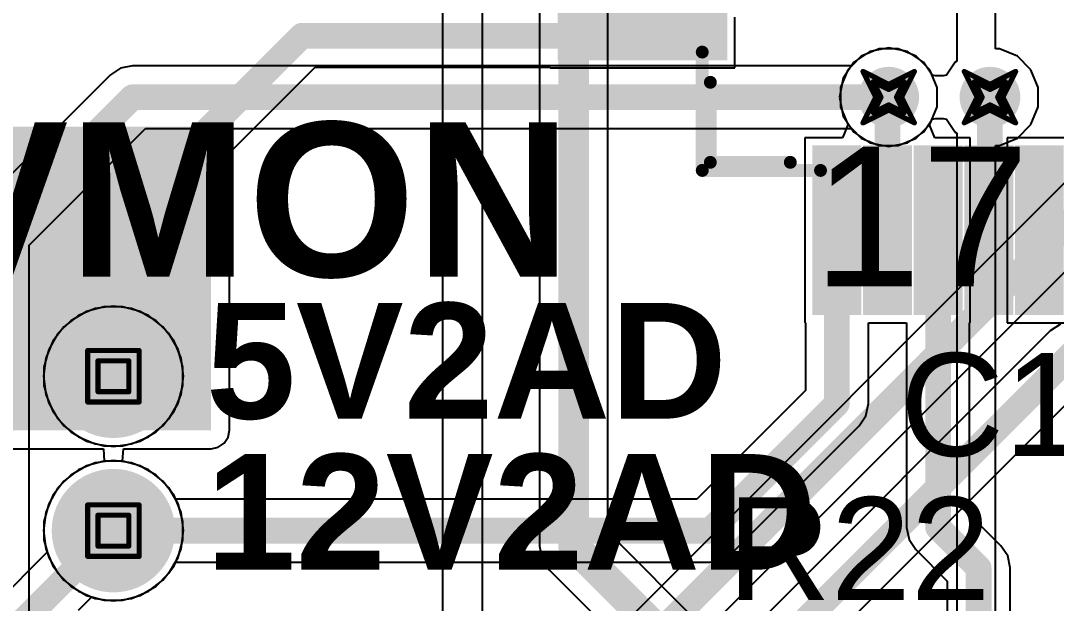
# Model space of a CAD drawing. Header units: inches. Extents: x 0 to 13.9, y -0.2 to 3.4.
# Drawn here: x 1.535 to 1.9377, y 1.9818 to 2.2082 of the extents above; entities that cross this region are included whole.
import ezdxf

# ---------------------------------------------------------------- set-up
doc = ezdxf.new("R2010")
doc.units = ezdxf.units.IN
doc.header["$MEASUREMENT"] = 0
for name, color, linetype in [('Bottom Layer', 5, 'Continuous'), ('Bottom Solder', 6, 'Continuous'), ('Drill Drawing', 1, 'Continuous'), ('Layer 1', 16, 'Continuous'), ('Layer 2', 76, 'Continuous'), ('Mechanical 4', 56, 'Continuous'), ('Multi-Layer', 9, 'Continuous'), ('Pad Holes', 156, 'Continuous'), ('Top Layer', 1, 'Continuous'), ('Top Overlay', 2, 'Continuous'), ('Top Paste', 8, 'Continuous'), ('Top Solder', 216, 'Continuous'), ('Via Holes', 16, 'Continuous')]:
    doc.layers.add(name, color=color, linetype=linetype)
doc.styles.add('Arial', font='', dxfattribs={"height": 0.2})
doc.styles.add('Arial_Bold', font='', dxfattribs={"height": 0.2})
doc.styles.get('Arial').set_extended_font_data('Arial')
doc.styles.get('Arial_Bold').set_extended_font_data('Arial', bold=True)

msp = doc.modelspace()

# ---------------------------------------------------------------- hatches: boundary and pattern name
at = {"layer": 'Bottom Layer'}
h = msp.add_hatch(color=5, dxfattribs=at)
edge = h.paths.add_edge_path()
edge.add_arc((1.87252, 2.17847), 0.01181, 0, 360)
h = msp.add_hatch(color=5, dxfattribs=at)
edge = h.paths.add_edge_path()
edge.add_arc((1.91189, 2.17847), 0.01181, 0, 360)
h = msp.add_hatch(color=5, dxfattribs=at)
edge = h.paths.add_edge_path()
edge.add_arc((1.571, 2.07), 0.02, 0, 360)
h = msp.add_hatch(color=5, dxfattribs=at)
edge = h.paths.add_edge_path()
edge.add_arc((1.571, 2.01), 0.02, 0, 360)
at = {"layer": 'Bottom Solder'}
h = msp.add_hatch(color=6, dxfattribs=at)
edge = h.paths.add_edge_path()
edge.add_arc((1.571, 2.07), 0.024, 0, 360)
h = msp.add_hatch(color=6, dxfattribs=at)
edge = h.paths.add_edge_path()
edge.add_arc((1.571, 2.01), 0.024, 0, 360)
at = {"layer": 'Layer 1'}
h = msp.add_hatch(color=16, dxfattribs=at)
edge = h.paths.add_edge_path()
edge.add_arc((1.87252, 2.17847), 0.01181, 0, 360)
h = msp.add_hatch(color=16, dxfattribs=at)
edge = h.paths.add_edge_path()
edge.add_arc((1.91189, 2.17847), 0.01181, 0, 360)
h = msp.add_hatch(color=16, dxfattribs=at)
edge = h.paths.add_edge_path()
edge.add_arc((1.571, 2.07), 0.02, 0, 360)
h = msp.add_hatch(color=16, dxfattribs=at)
edge = h.paths.add_edge_path()
edge.add_arc((1.571, 2.01), 0.02, 0, 360)
at = {"layer": 'Layer 2'}
h = msp.add_hatch(color=76, dxfattribs=at)
edge = h.paths.add_edge_path()
edge.add_arc((1.87252, 2.17847), 0.01181, 0, 360)
h = msp.add_hatch(color=76, dxfattribs=at)
edge = h.paths.add_edge_path()
edge.add_arc((1.91189, 2.17847), 0.01181, 0, 360)
h = msp.add_hatch(color=76, dxfattribs=at)
edge = h.paths.add_edge_path()
edge.add_arc((1.571, 2.07), 0.02, 0, 360)
h = msp.add_hatch(color=76, dxfattribs=at)
edge = h.paths.add_edge_path()
edge.add_arc((1.571, 2.01), 0.02, 0, 360)
at = {"layer": 'Mechanical 4'}
h = msp.add_hatch(color=56, dxfattribs=at)
edge = h.paths.add_edge_path()
edge.add_arc((1.8, 2.196), 0.00125, 0, 360)
h = msp.add_hatch(color=56, dxfattribs=at)
edge = h.paths.add_edge_path()
edge.add_arc((1.8, 2.15), 0.00125, 0, 360)
h = msp.add_hatch(color=56, dxfattribs=at)
edge = h.paths.add_edge_path()
edge.add_arc((1.8, 2.15), 0.00125, 0, 360)
h = msp.add_hatch(color=56, dxfattribs=at)
edge = h.paths.add_edge_path()
edge.add_arc((1.846, 2.15), 0.00125, 0, 360)
at = {"layer": 'Multi-Layer'}
h = msp.add_hatch(color=9, dxfattribs=at)
edge = h.paths.add_edge_path()
edge.add_arc((1.571, 2.07), 0.02, 0, 360)
h = msp.add_hatch(color=9, dxfattribs=at)
edge = h.paths.add_edge_path()
edge.add_arc((1.571, 2.01), 0.02, 0, 360)
at = {"layer": 'Pad Holes'}
h = msp.add_hatch(color=7, dxfattribs=at)
edge = h.paths.add_edge_path()
edge.add_arc((1.8, 2.196), 0.00125, 0, 360)
h = msp.add_hatch(color=7, dxfattribs=at)
edge = h.paths.add_edge_path()
edge.add_arc((1.8, 2.15), 0.00125, 0, 360)
h = msp.add_hatch(color=7, dxfattribs=at)
edge = h.paths.add_edge_path()
edge.add_arc((1.8, 2.15), 0.00125, 0, 360)
h = msp.add_hatch(color=7, dxfattribs=at)
edge = h.paths.add_edge_path()
edge.add_arc((1.846, 2.15), 0.00125, 0, 360)
h = msp.add_hatch(color=7, dxfattribs=at)
edge = h.paths.add_edge_path()
edge.add_arc((1.571, 2.07), 0.01, 0, 360)
h = msp.add_hatch(color=7, dxfattribs=at)
edge = h.paths.add_edge_path()
edge.add_arc((1.571, 2.01), 0.01, 0, 360)
at = {"layer": 'Top Layer'}
for points in [[(1.74783, 2.20787), (1.80571, 2.20787), (1.80571, 2.19685), (1.74783, 2.19685)], [(1.352, 2.049), (1.609, 2.049), (1.609, 2.167), (1.352, 2.167)], [(1.84685, 2.09783), (1.84685, 2.15571), (1.85787, 2.15571), (1.85787, 2.09783)], [(1.86654, 2.09783), (1.86654, 2.15571), (1.87756, 2.15571), (1.87756, 2.09783)], [(1.88622, 2.09783), (1.88622, 2.15571), (1.89724, 2.15571), (1.89724, 2.09783)], [(1.90591, 2.09783), (1.90591, 2.15571), (1.91693, 2.15571), (1.91693, 2.09783)], [(1.92559, 2.09783), (1.92559, 2.15571), (1.93661, 2.15571), (1.93661, 2.09783)]]:
    msp.add_hatch(color=1, dxfattribs=at).paths.add_polyline_path(points)
h = msp.add_hatch(color=1, dxfattribs=at)
edge = h.paths.add_edge_path()
edge.add_arc((1.87252, 2.17847), 0.01181, 0, 360)
h = msp.add_hatch(color=1, dxfattribs=at)
edge = h.paths.add_edge_path()
edge.add_arc((1.91189, 2.17847), 0.01181, 0, 360)
h = msp.add_hatch(color=1, dxfattribs=at)
edge = h.paths.add_edge_path()
edge.add_arc((1.571, 2.07), 0.02, 0, 360)
h = msp.add_hatch(color=1, dxfattribs=at)
edge = h.paths.add_edge_path()
edge.add_arc((1.571, 2.01), 0.02, 0, 360)
at = {"layer": 'Top Paste'}
for points in [[(1.74783, 2.20787), (1.80571, 2.20787), (1.80571, 2.19685), (1.74783, 2.19685)], [(1.84685, 2.09783), (1.84685, 2.15571), (1.85787, 2.15571), (1.85787, 2.09783)], [(1.86654, 2.09783), (1.86654, 2.15571), (1.87756, 2.15571), (1.87756, 2.09783)], [(1.88622, 2.09783), (1.88622, 2.15571), (1.89724, 2.15571), (1.89724, 2.09783)], [(1.90591, 2.09783), (1.90591, 2.15571), (1.91693, 2.15571), (1.91693, 2.09783)], [(1.92559, 2.09783), (1.92559, 2.15571), (1.93661, 2.15571), (1.93661, 2.09783)]]:
    msp.add_hatch(color=8, dxfattribs=at).paths.add_polyline_path(points)
at = {"layer": 'Top Solder'}
for points in [[(1.74383, 2.21187), (1.80971, 2.21187), (1.80971, 2.19285), (1.74383, 2.19285)], [(1.84285, 2.09383), (1.84285, 2.15971), (1.86187, 2.15971), (1.86187, 2.09383)], [(1.86254, 2.09383), (1.86254, 2.15971), (1.88156, 2.15971), (1.88156, 2.09383)], [(1.88222, 2.09383), (1.88222, 2.15971), (1.90124, 2.15971), (1.90124, 2.09383)], [(1.90191, 2.09383), (1.90191, 2.15971), (1.92093, 2.15971), (1.92093, 2.09383)], [(1.92159, 2.09383), (1.92159, 2.15971), (1.94061, 2.15971), (1.94061, 2.09383)]]:
    msp.add_hatch(color=216, dxfattribs=at).paths.add_polyline_path(points)
h = msp.add_hatch(color=216, dxfattribs=at)
edge = h.paths.add_edge_path()
edge.add_arc((1.571, 2.07), 0.024, 0, 360)
h = msp.add_hatch(color=216, dxfattribs=at)
edge = h.paths.add_edge_path()
edge.add_arc((1.571, 2.01), 0.024, 0, 360)
at = {"layer": 'Via Holes'}
h = msp.add_hatch(color=7, dxfattribs=at)
edge = h.paths.add_edge_path()
edge.add_arc((1.87252, 2.17847), 0.00591, 0, 360)
h = msp.add_hatch(color=7, dxfattribs=at)
edge = h.paths.add_edge_path()
edge.add_arc((1.91189, 2.17847), 0.00591, 0, 360)

# ---------------------------------------------------------------- linework, layer by layer
at = {"layer": 'Bottom Layer'}
for p, q in [((1.86878, 2.19728), (1.86186, 2.19442)), ((1.87626, 2.19728), (1.86878, 2.19728)), ((1.88318, 2.19442), (1.87626, 2.19728)), ((1.86186, 2.19442), (1.85815, 2.19071)), ((1.88847, 2.18913), (1.88318, 2.19442)), ((1.56982, 2.18712), (1.51735, 2.13465)), ((1.57379, 2.18978), (1.56982, 2.18712)), ((1.57847, 2.19071), (1.57379, 2.18978)), ((1.85815, 2.19071), (1.57847, 2.19071)), ((1.89133, 2.18221), (1.88847, 2.18913)), ((1.89133, 2.17473), (1.89133, 2.18221)), ((1.97219, 2.17649), (1.75793, 1.96224)), ((1.88847, 2.16782), (1.89133, 2.17473)), ((1.88318, 2.16253), (1.88847, 2.16782)), ((1.53824, 2.12093), (1.58354, 2.16624)), ((1.58354, 2.16624), (1.85815, 2.16624)), ((1.85815, 2.16624), (1.86186, 2.16253)), ((1.77165, 1.94135), (1.98949, 2.15919)), ((1.86186, 2.16253), (1.86878, 2.15966)), ((1.86878, 2.15966), (1.87626, 2.15966)), ((1.87626, 2.15966), (1.88318, 2.16253)), ((1.53824, 1.444), (1.53824, 2.12093)), ((1.56058, 2.09516), (1.55442, 2.09161)), ((1.56745, 2.097), (1.56058, 2.09516)), ((1.57455, 2.097), (1.56745, 2.097)), ((1.58142, 2.09516), (1.57455, 2.097)), ((1.58758, 2.09161), (1.58142, 2.09516)), ((1.55442, 2.09161), (1.54939, 2.08658)), ((1.59261, 2.08658), (1.58758, 2.09161)), ((1.93932, 2.0903), (1.93535, 2.08765)), ((1.54939, 2.08658), (1.54584, 2.08042)), ((1.59616, 2.08042), (1.59261, 2.08658)), ((1.93535, 2.08765), (1.74993, 1.90224)), ((1.54584, 2.08042), (1.544, 2.07355)), ((1.598, 2.07355), (1.59616, 2.08042)), ((1.544, 2.07355), (1.544, 2.06645)), ((1.598, 2.06645), (1.598, 2.07355)), ((1.544, 2.06645), (1.54584, 2.05958)), ((1.59616, 2.05958), (1.598, 2.06645)), ((1.76365, 1.88135), (1.94907, 2.06676)), ((1.54584, 2.05958), (1.54939, 2.05342)), ((1.59261, 2.05342), (1.59616, 2.05958)), ((1.54939, 2.05342), (1.55442, 2.04839)), ((1.58758, 2.04839), (1.59261, 2.05342)), ((1.55442, 2.04839), (1.56058, 2.04484)), ((1.58142, 2.04484), (1.58758, 2.04839)), ((1.56058, 2.04484), (1.56745, 2.043)), ((1.56745, 2.043), (1.57455, 2.043)), ((1.57455, 2.043), (1.58142, 2.04484)), ((1.56058, 2.03516), (1.55442, 2.03161)), ((1.56745, 2.037), (1.56058, 2.03516)), ((1.57455, 2.037), (1.56745, 2.037)), ((1.58142, 2.03516), (1.57455, 2.037)), ((1.58758, 2.03161), (1.58142, 2.03516)), ((1.55442, 2.03161), (1.54939, 2.02658)), ((1.59261, 2.02658), (1.58758, 2.03161)), ((1.54939, 2.02658), (1.54584, 2.02042)), ((1.59616, 2.02042), (1.59261, 2.02658)), ((1.54584, 2.02042), (1.544, 2.01355)), ((1.598, 2.01355), (1.59616, 2.02042)), ((1.544, 2.01355), (1.544, 2.00645)), ((1.598, 2.00645), (1.598, 2.01355)), ((1.544, 2.00645), (1.54584, 1.99958)), ((1.59616, 1.99958), (1.598, 2.00645)), ((1.54584, 1.99958), (1.54939, 1.99342)), ((1.59261, 1.99342), (1.59616, 1.99958)), ((1.54939, 1.99342), (1.55442, 1.98839)), ((1.58758, 1.98839), (1.59261, 1.99342)), ((1.55442, 1.98839), (1.56058, 1.98484)), ((1.58142, 1.98484), (1.58758, 1.98839)), ((1.56058, 1.98484), (1.56745, 1.983)), ((1.56745, 1.983), (1.57455, 1.983)), ((1.57455, 1.983), (1.58142, 1.98484))]:
    msp.add_line(p, q, dxfattribs=at)
for points in [[(1.526, 2.126, 0.01, 0.01, 0), (1.57847, 2.17847, 0.01, 0.01, 0)], [(1.57847, 2.17847, 0.01, 0.01, 0), (1.87252, 2.17847, 0.01, 0.01, 0)], [(1.763, 1.95, 0.01, 0.01, 0), (1.991, 2.178, 0.01, 0.01, 0)], [(1.755, 1.89, 0.01, 0.01, 0), (1.944, 2.079, 0.01, 0.01, 0)]]:
    msp.add_lwpolyline(points, format="xyseb", dxfattribs=at)
for points in [[(1.57597, 2.17847, 0.005, 0.005, 1), (1.58097, 2.17847, 0.005, 0.005, 1)], [(1.57597, 2.17847, 0.005, 0.005, 1), (1.58097, 2.17847, 0.005, 0.005, 1)], [(1.87002, 2.17847, 0.005, 0.005, 1), (1.87502, 2.17847, 0.005, 0.005, 1)]]:
    msp.add_lwpolyline(points, format="xyseb", close=True, dxfattribs=at)
at = {"layer": 'Drill Drawing'}
for points in [[(1.86252, 2.18847, 0.002, 0.002, 0), (1.87252, 2.18347, 0.002, 0.002, 0)], [(1.86252, 2.18847, 0.002, 0.002, 0), (1.86752, 2.17847, 0.002, 0.002, 0)], [(1.87252, 2.18347, 0.002, 0.002, 0), (1.88252, 2.18847, 0.002, 0.002, 0)], [(1.87752, 2.17847, 0.002, 0.002, 0), (1.88252, 2.18847, 0.002, 0.002, 0)], [(1.90189, 2.18847, 0.002, 0.002, 0), (1.91189, 2.18347, 0.002, 0.002, 0)], [(1.90189, 2.18847, 0.002, 0.002, 0), (1.90689, 2.17847, 0.002, 0.002, 0)], [(1.91189, 2.18347, 0.002, 0.002, 0), (1.92189, 2.18847, 0.002, 0.002, 0)], [(1.91689, 2.17847, 0.002, 0.002, 0), (1.92189, 2.18847, 0.002, 0.002, 0)], [(1.86652, 2.18447, 0.002, 0.002, 0), (1.87252, 2.18147, 0.002, 0.002, 0)], [(1.86652, 2.18447, 0.002, 0.002, 0), (1.86952, 2.17847, 0.002, 0.002, 0)], [(1.87252, 2.18147, 0.002, 0.002, 0), (1.87852, 2.18447, 0.002, 0.002, 0)], [(1.87552, 2.17847, 0.002, 0.002, 0), (1.87852, 2.18447, 0.002, 0.002, 0)], [(1.90589, 2.18447, 0.002, 0.002, 0), (1.91189, 2.18147, 0.002, 0.002, 0)], [(1.90589, 2.18447, 0.002, 0.002, 0), (1.90889, 2.17847, 0.002, 0.002, 0)], [(1.91189, 2.18147, 0.002, 0.002, 0), (1.91789, 2.18447, 0.002, 0.002, 0)], [(1.91489, 2.17847, 0.002, 0.002, 0), (1.91789, 2.18447, 0.002, 0.002, 0)], [(1.86252, 2.16847, 0.002, 0.002, 0), (1.86752, 2.17847, 0.002, 0.002, 0)], [(1.86652, 2.17247, 0.002, 0.002, 0), (1.86952, 2.17847, 0.002, 0.002, 0)], [(1.87552, 2.17847, 0.002, 0.002, 0), (1.87852, 2.17247, 0.002, 0.002, 0)], [(1.87752, 2.17847, 0.002, 0.002, 0), (1.88252, 2.16847, 0.002, 0.002, 0)], [(1.90189, 2.16847, 0.002, 0.002, 0), (1.90689, 2.17847, 0.002, 0.002, 0)], [(1.90589, 2.17247, 0.002, 0.002, 0), (1.90889, 2.17847, 0.002, 0.002, 0)], [(1.91489, 2.17847, 0.002, 0.002, 0), (1.91789, 2.17247, 0.002, 0.002, 0)], [(1.91689, 2.17847, 0.002, 0.002, 0), (1.92189, 2.16847, 0.002, 0.002, 0)], [(1.86652, 2.17247, 0.002, 0.002, 0), (1.87252, 2.17547, 0.002, 0.002, 0)], [(1.87252, 2.17547, 0.002, 0.002, 0), (1.87852, 2.17247, 0.002, 0.002, 0)], [(1.90589, 2.17247, 0.002, 0.002, 0), (1.91189, 2.17547, 0.002, 0.002, 0)], [(1.91189, 2.17547, 0.002, 0.002, 0), (1.91789, 2.17247, 0.002, 0.002, 0)], [(1.86252, 2.16847, 0.002, 0.002, 0), (1.87252, 2.17347, 0.002, 0.002, 0)], [(1.87252, 2.17347, 0.002, 0.002, 0), (1.88252, 2.16847, 0.002, 0.002, 0)], [(1.90189, 2.16847, 0.002, 0.002, 0), (1.91189, 2.17347, 0.002, 0.002, 0)], [(1.91189, 2.17347, 0.002, 0.002, 0), (1.92189, 2.16847, 0.002, 0.002, 0)], [(1.561, 2.08, 0.002, 0.002, 0), (1.581, 2.08, 0.002, 0.002, 0)], [(1.561, 2.06, 0.002, 0.002, 0), (1.561, 2.08, 0.002, 0.002, 0)], [(1.581, 2.06, 0.002, 0.002, 0), (1.581, 2.08, 0.002, 0.002, 0)], [(1.565, 2.076, 0.002, 0.002, 0), (1.577, 2.076, 0.002, 0.002, 0)], [(1.565, 2.064, 0.002, 0.002, 0), (1.565, 2.076, 0.002, 0.002, 0)], [(1.577, 2.064, 0.002, 0.002, 0), (1.577, 2.076, 0.002, 0.002, 0)], [(1.565, 2.064, 0.002, 0.002, 0), (1.577, 2.064, 0.002, 0.002, 0)], [(1.561, 2.06, 0.002, 0.002, 0), (1.581, 2.06, 0.002, 0.002, 0)], [(1.561, 2.02, 0.002, 0.002, 0), (1.581, 2.02, 0.002, 0.002, 0)], [(1.561, 2, 0.002, 0.002, 0), (1.561, 2.02, 0.002, 0.002, 0)], [(1.581, 2, 0.002, 0.002, 0), (1.581, 2.02, 0.002, 0.002, 0)], [(1.565, 2.016, 0.002, 0.002, 0), (1.577, 2.016, 0.002, 0.002, 0)], [(1.565, 2.004, 0.002, 0.002, 0), (1.565, 2.016, 0.002, 0.002, 0)], [(1.577, 2.004, 0.002, 0.002, 0), (1.577, 2.016, 0.002, 0.002, 0)], [(1.565, 2.004, 0.002, 0.002, 0), (1.577, 2.004, 0.002, 0.002, 0)], [(1.561, 2, 0.002, 0.002, 0), (1.581, 2, 0.002, 0.002, 0)]]:
    msp.add_lwpolyline(points, format="xyseb", dxfattribs=at)
for points in [[(1.86202, 2.18847, 0.001, 0.001, 1), (1.86302, 2.18847, 0.001, 0.001, 1)], [(1.86202, 2.18847, 0.001, 0.001, 1), (1.86302, 2.18847, 0.001, 0.001, 1)], [(1.88202, 2.18847, 0.001, 0.001, 1), (1.88302, 2.18847, 0.001, 0.001, 1)], [(1.88202, 2.18847, 0.001, 0.001, 1), (1.88302, 2.18847, 0.001, 0.001, 1)], [(1.90139, 2.18847, 0.001, 0.001, 1), (1.90239, 2.18847, 0.001, 0.001, 1)], [(1.90139, 2.18847, 0.001, 0.001, 1), (1.90239, 2.18847, 0.001, 0.001, 1)], [(1.92139, 2.18847, 0.001, 0.001, 1), (1.92239, 2.18847, 0.001, 0.001, 1)], [(1.92139, 2.18847, 0.001, 0.001, 1), (1.92239, 2.18847, 0.001, 0.001, 1)], [(1.86602, 2.18447, 0.001, 0.001, 1), (1.86702, 2.18447, 0.001, 0.001, 1)], [(1.86602, 2.18447, 0.001, 0.001, 1), (1.86702, 2.18447, 0.001, 0.001, 1)], [(1.87202, 2.18347, 0.001, 0.001, 1), (1.87302, 2.18347, 0.001, 0.001, 1)], [(1.87202, 2.18347, 0.001, 0.001, 1), (1.87302, 2.18347, 0.001, 0.001, 1)], [(1.87802, 2.18447, 0.001, 0.001, 1), (1.87902, 2.18447, 0.001, 0.001, 1)], [(1.87802, 2.18447, 0.001, 0.001, 1), (1.87902, 2.18447, 0.001, 0.001, 1)], [(1.90539, 2.18447, 0.001, 0.001, 1), (1.90639, 2.18447, 0.001, 0.001, 1)], [(1.90539, 2.18447, 0.001, 0.001, 1), (1.90639, 2.18447, 0.001, 0.001, 1)], [(1.91139, 2.18347, 0.001, 0.001, 1), (1.91239, 2.18347, 0.001, 0.001, 1)], [(1.91139, 2.18347, 0.001, 0.001, 1), (1.91239, 2.18347, 0.001, 0.001, 1)], [(1.91739, 2.18447, 0.001, 0.001, 1), (1.91839, 2.18447, 0.001, 0.001, 1)], [(1.91739, 2.18447, 0.001, 0.001, 1), (1.91839, 2.18447, 0.001, 0.001, 1)], [(1.86702, 2.17847, 0.001, 0.001, 1), (1.86802, 2.17847, 0.001, 0.001, 1)], [(1.86702, 2.17847, 0.001, 0.001, 1), (1.86802, 2.17847, 0.001, 0.001, 1)], [(1.86902, 2.17847, 0.001, 0.001, 1), (1.87002, 2.17847, 0.001, 0.001, 1)], [(1.86902, 2.17847, 0.001, 0.001, 1), (1.87002, 2.17847, 0.001, 0.001, 1)], [(1.87202, 2.18147, 0.001, 0.001, 1), (1.87302, 2.18147, 0.001, 0.001, 1)], [(1.87202, 2.18147, 0.001, 0.001, 1), (1.87302, 2.18147, 0.001, 0.001, 1)], [(1.87502, 2.17847, 0.001, 0.001, 1), (1.87602, 2.17847, 0.001, 0.001, 1)], [(1.87502, 2.17847, 0.001, 0.001, 1), (1.87602, 2.17847, 0.001, 0.001, 1)], [(1.87702, 2.17847, 0.001, 0.001, 1), (1.87802, 2.17847, 0.001, 0.001, 1)], [(1.87702, 2.17847, 0.001, 0.001, 1), (1.87802, 2.17847, 0.001, 0.001, 1)], [(1.90639, 2.17847, 0.001, 0.001, 1), (1.90739, 2.17847, 0.001, 0.001, 1)], [(1.90639, 2.17847, 0.001, 0.001, 1), (1.90739, 2.17847, 0.001, 0.001, 1)], [(1.90839, 2.17847, 0.001, 0.001, 1), (1.90939, 2.17847, 0.001, 0.001, 1)], [(1.90839, 2.17847, 0.001, 0.001, 1), (1.90939, 2.17847, 0.001, 0.001, 1)], [(1.91139, 2.18147, 0.001, 0.001, 1), (1.91239, 2.18147, 0.001, 0.001, 1)], [(1.91139, 2.18147, 0.001, 0.001, 1), (1.91239, 2.18147, 0.001, 0.001, 1)], [(1.91439, 2.17847, 0.001, 0.001, 1), (1.91539, 2.17847, 0.001, 0.001, 1)], [(1.91439, 2.17847, 0.001, 0.001, 1), (1.91539, 2.17847, 0.001, 0.001, 1)], [(1.91639, 2.17847, 0.001, 0.001, 1), (1.91739, 2.17847, 0.001, 0.001, 1)], [(1.91639, 2.17847, 0.001, 0.001, 1), (1.91739, 2.17847, 0.001, 0.001, 1)], [(1.87202, 2.17547, 0.001, 0.001, 1), (1.87302, 2.17547, 0.001, 0.001, 1)], [(1.87202, 2.17547, 0.001, 0.001, 1), (1.87302, 2.17547, 0.001, 0.001, 1)], [(1.91139, 2.17547, 0.001, 0.001, 1), (1.91239, 2.17547, 0.001, 0.001, 1)], [(1.91139, 2.17547, 0.001, 0.001, 1), (1.91239, 2.17547, 0.001, 0.001, 1)], [(1.86602, 2.17247, 0.001, 0.001, 1), (1.86702, 2.17247, 0.001, 0.001, 1)], [(1.86602, 2.17247, 0.001, 0.001, 1), (1.86702, 2.17247, 0.001, 0.001, 1)], [(1.87202, 2.17347, 0.001, 0.001, 1), (1.87302, 2.17347, 0.001, 0.001, 1)], [(1.87202, 2.17347, 0.001, 0.001, 1), (1.87302, 2.17347, 0.001, 0.001, 1)], [(1.87802, 2.17247, 0.001, 0.001, 1), (1.87902, 2.17247, 0.001, 0.001, 1)], [(1.87802, 2.17247, 0.001, 0.001, 1), (1.87902, 2.17247, 0.001, 0.001, 1)], [(1.90539, 2.17247, 0.001, 0.001, 1), (1.90639, 2.17247, 0.001, 0.001, 1)], [(1.90539, 2.17247, 0.001, 0.001, 1), (1.90639, 2.17247, 0.001, 0.001, 1)], [(1.91139, 2.17347, 0.001, 0.001, 1), (1.91239, 2.17347, 0.001, 0.001, 1)], [(1.91139, 2.17347, 0.001, 0.001, 1), (1.91239, 2.17347, 0.001, 0.001, 1)], [(1.91739, 2.17247, 0.001, 0.001, 1), (1.91839, 2.17247, 0.001, 0.001, 1)], [(1.91739, 2.17247, 0.001, 0.001, 1), (1.91839, 2.17247, 0.001, 0.001, 1)], [(1.86202, 2.16847, 0.001, 0.001, 1), (1.86302, 2.16847, 0.001, 0.001, 1)], [(1.86202, 2.16847, 0.001, 0.001, 1), (1.86302, 2.16847, 0.001, 0.001, 1)], [(1.88202, 2.16847, 0.001, 0.001, 1), (1.88302, 2.16847, 0.001, 0.001, 1)], [(1.88202, 2.16847, 0.001, 0.001, 1), (1.88302, 2.16847, 0.001, 0.001, 1)], [(1.90139, 2.16847, 0.001, 0.001, 1), (1.90239, 2.16847, 0.001, 0.001, 1)], [(1.90139, 2.16847, 0.001, 0.001, 1), (1.90239, 2.16847, 0.001, 0.001, 1)], [(1.92139, 2.16847, 0.001, 0.001, 1), (1.92239, 2.16847, 0.001, 0.001, 1)], [(1.92139, 2.16847, 0.001, 0.001, 1), (1.92239, 2.16847, 0.001, 0.001, 1)], [(1.5605, 2.08, 0.001, 0.001, 1), (1.5615, 2.08, 0.001, 0.001, 1)], [(1.5605, 2.08, 0.001, 0.001, 1), (1.5615, 2.08, 0.001, 0.001, 1)], [(1.5805, 2.08, 0.001, 0.001, 1), (1.5815, 2.08, 0.001, 0.001, 1)], [(1.5805, 2.08, 0.001, 0.001, 1), (1.5815, 2.08, 0.001, 0.001, 1)], [(1.5645, 2.076, 0.001, 0.001, 1), (1.5655, 2.076, 0.001, 0.001, 1)], [(1.5645, 2.076, 0.001, 0.001, 1), (1.5655, 2.076, 0.001, 0.001, 1)], [(1.5765, 2.076, 0.001, 0.001, 1), (1.5775, 2.076, 0.001, 0.001, 1)], [(1.5765, 2.076, 0.001, 0.001, 1), (1.5775, 2.076, 0.001, 0.001, 1)], [(1.5645, 2.064, 0.001, 0.001, 1), (1.5655, 2.064, 0.001, 0.001, 1)], [(1.5645, 2.064, 0.001, 0.001, 1), (1.5655, 2.064, 0.001, 0.001, 1)], [(1.5765, 2.064, 0.001, 0.001, 1), (1.5775, 2.064, 0.001, 0.001, 1)], [(1.5765, 2.064, 0.001, 0.001, 1), (1.5775, 2.064, 0.001, 0.001, 1)], [(1.5605, 2.06, 0.001, 0.001, 1), (1.5615, 2.06, 0.001, 0.001, 1)], [(1.5605, 2.06, 0.001, 0.001, 1), (1.5615, 2.06, 0.001, 0.001, 1)], [(1.5805, 2.06, 0.001, 0.001, 1), (1.5815, 2.06, 0.001, 0.001, 1)], [(1.5805, 2.06, 0.001, 0.001, 1), (1.5815, 2.06, 0.001, 0.001, 1)], [(1.5605, 2.02, 0.001, 0.001, 1), (1.5615, 2.02, 0.001, 0.001, 1)], [(1.5605, 2.02, 0.001, 0.001, 1), (1.5615, 2.02, 0.001, 0.001, 1)], [(1.5805, 2.02, 0.001, 0.001, 1), (1.5815, 2.02, 0.001, 0.001, 1)], [(1.5805, 2.02, 0.001, 0.001, 1), (1.5815, 2.02, 0.001, 0.001, 1)], [(1.5645, 2.016, 0.001, 0.001, 1), (1.5655, 2.016, 0.001, 0.001, 1)], [(1.5645, 2.016, 0.001, 0.001, 1), (1.5655, 2.016, 0.001, 0.001, 1)], [(1.5765, 2.016, 0.001, 0.001, 1), (1.5775, 2.016, 0.001, 0.001, 1)], [(1.5765, 2.016, 0.001, 0.001, 1), (1.5775, 2.016, 0.001, 0.001, 1)], [(1.5645, 2.004, 0.001, 0.001, 1), (1.5655, 2.004, 0.001, 0.001, 1)], [(1.5645, 2.004, 0.001, 0.001, 1), (1.5655, 2.004, 0.001, 0.001, 1)], [(1.5765, 2.004, 0.001, 0.001, 1), (1.5775, 2.004, 0.001, 0.001, 1)], [(1.5765, 2.004, 0.001, 0.001, 1), (1.5775, 2.004, 0.001, 0.001, 1)], [(1.5605, 2, 0.001, 0.001, 1), (1.5615, 2, 0.001, 0.001, 1)], [(1.5605, 2, 0.001, 0.001, 1), (1.5615, 2, 0.001, 0.001, 1)], [(1.5805, 2, 0.001, 0.001, 1), (1.5815, 2, 0.001, 0.001, 1)], [(1.5805, 2, 0.001, 0.001, 1), (1.5815, 2, 0.001, 0.001, 1)]]:
    msp.add_lwpolyline(points, format="xyseb", close=True, dxfattribs=at)
at = {"layer": 'Layer 1'}
for p, q in [((1.73675, 2.30906), (1.73675, 2.004)), ((1.76325, 2.00949), (1.76325, 2.30357)), ((1.86878, 2.19728), (1.86186, 2.19442)), ((1.87626, 2.19728), (1.86878, 2.19728)), ((1.88318, 2.19442), (1.87626, 2.19728)), ((1.86186, 2.19442), (1.85657, 2.18913)), ((1.88847, 2.18913), (1.88318, 2.19442)), ((1.85657, 2.18913), (1.85371, 2.18221)), ((1.89133, 2.18221), (1.88847, 2.18913)), ((1.85371, 2.18221), (1.85371, 2.17473)), ((1.89133, 2.17473), (1.89133, 2.18221)), ((1.85371, 2.17473), (1.85657, 2.16782)), ((1.88847, 2.16782), (1.89133, 2.17473)), ((1.85657, 2.16782), (1.86186, 2.16253)), ((1.88318, 2.16253), (1.88847, 2.16782)), ((1.86186, 2.16253), (1.86878, 2.15966)), ((1.86878, 2.15966), (1.87626, 2.15966)), ((1.87626, 2.15966), (1.88318, 2.16253)), ((1.56058, 2.09516), (1.55442, 2.09161)), ((1.56745, 2.097), (1.56058, 2.09516)), ((1.57455, 2.097), (1.56745, 2.097)), ((1.58142, 2.09516), (1.57455, 2.097)), ((1.58758, 2.09161), (1.58142, 2.09516)), ((1.55442, 2.09161), (1.54939, 2.08658)), ((1.59261, 2.08658), (1.58758, 2.09161)), ((1.54939, 2.08658), (1.54584, 2.08042)), ((1.59616, 2.08042), (1.59261, 2.08658)), ((1.54584, 2.08042), (1.544, 2.07355)), ((1.598, 2.07355), (1.59616, 2.08042)), ((1.544, 2.07355), (1.544, 2.06645)), ((1.598, 2.06645), (1.598, 2.07355)), ((1.544, 2.06645), (1.54584, 2.05958)), ((1.59616, 2.05958), (1.598, 2.06645)), ((1.54584, 2.05958), (1.54939, 2.05342)), ((1.59261, 2.05342), (1.59616, 2.05958)), ((1.54939, 2.05342), (1.55442, 2.04839)), ((1.58758, 2.04839), (1.59261, 2.05342)), ((1.55442, 2.04839), (1.56058, 2.04484)), ((1.58142, 2.04484), (1.58758, 2.04839)), ((1.56058, 2.04484), (1.56745, 2.043)), ((1.56745, 2.043), (1.57455, 2.043)), ((1.57455, 2.043), (1.58142, 2.04484)), ((1.56058, 2.03516), (1.55442, 2.03161)), ((1.56745, 2.037), (1.56058, 2.03516)), ((1.57455, 2.037), (1.56745, 2.037)), ((1.58142, 2.03516), (1.57455, 2.037)), ((1.58758, 2.03161), (1.58142, 2.03516)), ((1.55442, 2.03161), (1.54939, 2.02658)), ((1.59261, 2.02658), (1.58758, 2.03161)), ((1.54939, 2.02658), (1.54584, 2.02042)), ((1.59616, 2.02042), (1.59261, 2.02658)), ((1.54584, 2.02042), (1.544, 2.01355)), ((1.598, 2.01355), (1.59616, 2.02042)), ((1.544, 2.01355), (1.544, 2.00645)), ((1.598, 2.00645), (1.598, 2.01355)), ((1.544, 2.00645), (1.5453, 2.0016)), ((1.59616, 1.99958), (1.598, 2.00645)), ((1.83774, 1.93501), (1.76325, 2.00949)), ((1.5453, 2.0016), (1.51593, 1.97224)), ((1.73675, 2.004), (1.73775, 1.99893)), ((1.59261, 1.99342), (1.59616, 1.99958)), ((1.73775, 1.99893), (1.74063, 1.99463)), ((1.74063, 1.99463), (1.81899, 1.91626)), ((1.58758, 1.98839), (1.59261, 1.99342)), ((1.58142, 1.98484), (1.58758, 1.98839)), ((1.5574, 1.9791), (1.5626, 1.9843)), ((1.5626, 1.9843), (1.56745, 1.983)), ((1.56745, 1.983), (1.57455, 1.983)), ((1.57455, 1.983), (1.58142, 1.98484))]:
    msp.add_line(p, q, dxfattribs=at)
for points in [[(1.75, 2.004, 0.012, 0.012, 0), (1.75, 2.30906, 0.012, 0.012, 0)], [(1.521, 1.96, 0.01, 0.01, 0), (1.571, 2.01, 0.01, 0.01, 0)], [(1.75, 2.004, 0.012, 0.012, 0), (1.845, 1.909, 0.012, 0.012, 0)]]:
    msp.add_lwpolyline(points, format="xyseb", dxfattribs=at)
for points in [[(1.5685, 2.01, 0.005, 0.005, 1), (1.5735, 2.01, 0.005, 0.005, 1)], [(1.747, 2.004, 0.006, 0.006, 1), (1.753, 2.004, 0.006, 0.006, 1)], [(1.747, 2.004, 0.006, 0.006, 1), (1.753, 2.004, 0.006, 0.006, 1)]]:
    msp.add_lwpolyline(points, format="xyseb", close=True, dxfattribs=at)
at = {"layer": 'Layer 2'}
for p, q in [((1.699, 2.885), (1.699, 1.959)), ((1.7145, 1.942), (1.7145, 2.68305)), ((1.914, 2.19728), (1.914, 2.236)), ((1.899, 2.223), (1.899, 2.19248)), ((1.86518, 2.19619), (1.85896, 2.19203)), ((1.87252, 2.19765), (1.86518, 2.19619)), ((1.87986, 2.19619), (1.87252, 2.19765)), ((1.88608, 2.19203), (1.87986, 2.19619)), ((1.91563, 2.19728), (1.914, 2.19728)), ((1.92255, 2.19442), (1.91563, 2.19728)), ((1.85896, 2.19203), (1.8548, 2.18581)), ((1.88943, 2.18703), (1.88608, 2.19203)), ((1.89833, 2.19203), (1.89498, 2.18703)), ((1.899, 2.19248), (1.89833, 2.19203)), ((1.92784, 2.18913), (1.92255, 2.19442)), ((1.89067, 2.18671), (1.88943, 2.18703)), ((1.89498, 2.18703), (1.89374, 2.18671)), ((1.9307, 2.18221), (1.92784, 2.18913)), ((1.8548, 2.18581), (1.85334, 2.17847)), ((1.89374, 2.18671), (1.89067, 2.18671)), ((1.9307, 2.17473), (1.9307, 2.18221)), ((1.85334, 2.17847), (1.8548, 2.17113)), ((1.8548, 2.17113), (1.85896, 2.16491)), ((1.92784, 2.16782), (1.9307, 2.17473)), ((1.88608, 2.16491), (1.88943, 2.16992)), ((1.88943, 2.16992), (1.89067, 2.17023)), ((1.89067, 2.17023), (1.89374, 2.17023)), ((1.89374, 2.17023), (1.89498, 2.16992)), ((1.89498, 2.16992), (1.89833, 2.16491)), ((1.92255, 2.16253), (1.92784, 2.16782)), ((1.85896, 2.16491), (1.86518, 2.16075)), ((1.87986, 2.16075), (1.88608, 2.16491)), ((1.89833, 2.16491), (1.899, 2.16446)), ((1.899, 2.16446), (1.899, 1.83758)), ((1.86518, 2.16075), (1.87252, 2.15929)), ((1.87252, 2.15929), (1.87986, 2.16075)), ((1.914, 1.92314), (1.914, 2.15966)), ((1.914, 2.15966), (1.91563, 2.15966)), ((1.91563, 2.15966), (1.92255, 2.16253)), ((1.56395, 2.09631), (1.55738, 2.09358)), ((1.571, 2.09723), (1.56395, 2.09631)), ((1.57805, 2.09631), (1.571, 2.09723)), ((1.58462, 2.09358), (1.57805, 2.09631)), ((1.55738, 2.09358), (1.55174, 2.08926)), ((1.59026, 2.08926), (1.58462, 2.09358)), ((1.55174, 2.08926), (1.54742, 2.08362)), ((1.59458, 2.08362), (1.59026, 2.08926)), ((1.54742, 2.08362), (1.54469, 2.07705)), ((1.59731, 2.07705), (1.59458, 2.08362)), ((1.54469, 2.07705), (1.54377, 2.07)), ((1.59823, 2.07), (1.59731, 2.07705)), ((1.54377, 2.07), (1.54469, 2.06295)), ((1.59731, 2.06295), (1.59823, 2.07)), ((1.54469, 2.06295), (1.54742, 2.05638)), ((1.59458, 2.05638), (1.59731, 2.06295)), ((1.54742, 2.05638), (1.55174, 2.05074)), ((1.59026, 2.05074), (1.59458, 2.05638)), ((1.55174, 2.05074), (1.55738, 2.04642)), ((1.58462, 2.04642), (1.59026, 2.05074)), ((1.55738, 2.04642), (1.56395, 2.04369)), ((1.57805, 2.04369), (1.58462, 2.04642)), ((1.56395, 2.04369), (1.571, 2.04277)), ((1.571, 2.04277), (1.57805, 2.04369)), ((1.56395, 2.03631), (1.55738, 2.03358)), ((1.571, 2.03723), (1.56395, 2.03631)), ((1.57805, 2.03631), (1.571, 2.03723)), ((1.58462, 2.03358), (1.57805, 2.03631)), ((1.55738, 2.03358), (1.55174, 2.02926)), ((1.59026, 2.02926), (1.58462, 2.03358)), ((1.55174, 2.02926), (1.54742, 2.02362)), ((1.59458, 2.02362), (1.59026, 2.02926)), ((1.54742, 2.02362), (1.54469, 2.01705)), ((1.59731, 2.01705), (1.59458, 2.02362)), ((1.54469, 2.01705), (1.54377, 2.01)), ((1.59823, 2.01), (1.59731, 2.01705)), ((1.54377, 2.01), (1.54469, 2.00295)), ((1.59731, 2.00295), (1.59823, 2.01)), ((1.54469, 2.00295), (1.54742, 1.99638)), ((1.59458, 1.99638), (1.59731, 2.00295)), ((1.54742, 1.99638), (1.55174, 1.99074)), ((1.59026, 1.99074), (1.59458, 1.99638)), ((1.55174, 1.99074), (1.55738, 1.98642)), ((1.58462, 1.98642), (1.59026, 1.99074)), ((1.55738, 1.98642), (1.56395, 1.98369)), ((1.57805, 1.98369), (1.58462, 1.98642)), ((1.56395, 1.98369), (1.571, 1.98277)), ((1.571, 1.98277), (1.57805, 1.98369))]:
    msp.add_line(p, q, dxfattribs=at)
at = {"layer": 'Mechanical 4'}
for points in [[(1.8, 2.15, 0.005, 0.005, 0), (1.8, 2.196, 0.005, 0.005, 0)], [(1.8, 2.15, 0.005, 0.005, 0), (1.846, 2.15, 0.005, 0.005, 0)]]:
    msp.add_lwpolyline(points, format="xyseb", dxfattribs=at)
for points in [[(1.79875, 2.196, 0.0025, 0.0025, 1), (1.80125, 2.196, 0.0025, 0.0025, 1)], [(1.79875, 2.15, 0.0025, 0.0025, 1), (1.80125, 2.15, 0.0025, 0.0025, 1)], [(1.79875, 2.15, 0.0025, 0.0025, 1), (1.80125, 2.15, 0.0025, 0.0025, 1)], [(1.84475, 2.15, 0.0025, 0.0025, 1), (1.84725, 2.15, 0.0025, 0.0025, 1)]]:
    msp.add_lwpolyline(points, format="xyseb", close=True, dxfattribs=at)
at = {"layer": 'Top Layer'}
for p, q in [((1.81271, 2.18985), (1.81271, 2.20954)), ((1.86878, 2.19728), (1.86186, 2.19442)), ((1.87626, 2.19728), (1.86878, 2.19728)), ((1.88318, 2.19442), (1.87626, 2.19728)), ((1.86186, 2.19442), (1.85657, 2.18913)), ((1.88847, 2.18913), (1.88318, 2.19442)), ((1.61614, 2.15683), (1.64943, 2.19013)), ((1.64943, 2.19013), (1.74083, 2.19013)), ((1.74083, 2.19013), (1.74083, 2.18985)), ((1.74083, 2.18985), (1.81271, 2.18985)), ((1.85657, 2.18913), (1.85371, 2.18221)), ((1.89133, 2.18221), (1.88847, 2.18913)), ((1.85371, 2.18221), (1.85371, 2.17473)), ((1.89133, 2.17473), (1.89133, 2.18221)), ((1.85371, 2.17473), (1.85657, 2.16782)), ((1.88847, 2.16782), (1.89133, 2.17473)), ((1.85668, 2.16771), (1.85461, 2.16271)), ((1.85657, 2.16782), (1.85668, 2.16771)), ((1.88836, 2.16771), (1.88847, 2.16782)), ((1.89043, 2.16271), (1.88836, 2.16771)), ((1.85461, 2.16271), (1.83985, 2.16271)), ((1.83985, 2.16271), (1.83985, 2.09083)), ((1.90424, 2.16271), (1.89043, 2.16271)), ((1.90424, 2.09083), (1.90424, 2.16271)), ((1.97262, 2.16271), (1.91859, 2.16271)), ((1.91859, 2.16271), (1.91859, 2.09083)), ((1.61614, 2.049), (1.61614, 2.15683)), ((1.83985, 2.09083), (1.84013, 2.09083)), ((1.84013, 2.09083), (1.84013, 2.06443)), ((1.8646, 2.05936), (1.8646, 2.09083)), ((1.8646, 2.09083), (1.8795, 2.09083)), ((1.8795, 2.09083), (1.8795, 2.01127)), ((1.90397, 2.01634), (1.90397, 2.09083)), ((1.90397, 2.09083), (1.90424, 2.09083)), ((1.91859, 2.09083), (2.00267, 2.09083)), ((1.84013, 2.06443), (1.79793, 2.02224)), ((1.86367, 2.05468), (1.8646, 2.05936)), ((1.86101, 2.05071), (1.86367, 2.05468)), ((1.81165, 2.00135), (1.86101, 2.05071)), ((1.61405, 2.04395), (1.61559, 2.04627)), ((1.61559, 2.04627), (1.61614, 2.049)), ((1.40414, 2.04186), (1.56711, 2.04186)), ((1.56711, 2.04186), (1.56745, 2.037)), ((1.57455, 2.037), (1.57489, 2.04186)), ((1.57489, 2.04186), (1.609, 2.04186)), ((1.609, 2.04186), (1.61173, 2.04241)), ((1.61173, 2.04241), (1.61405, 2.04395)), ((1.56058, 2.03516), (1.55442, 2.03161)), ((1.56745, 2.037), (1.56058, 2.03516)), ((1.58142, 2.03516), (1.57455, 2.037)), ((1.58758, 2.03161), (1.58142, 2.03516)), ((1.55442, 2.03161), (1.54939, 2.02658)), ((1.59261, 2.02658), (1.58758, 2.03161)), ((1.54939, 2.02658), (1.54584, 2.02042)), ((1.59511, 2.02224), (1.59261, 2.02658)), ((1.79793, 2.02224), (1.59511, 2.02224)), ((1.54584, 2.02042), (1.544, 2.01355)), ((1.91615, 2.00415), (1.90397, 2.01634)), ((1.544, 2.01355), (1.544, 2.00645)), ((1.8795, 2.01127), (1.88043, 2.00659)), ((1.544, 2.00645), (1.54584, 1.99958)), ((1.88043, 2.00659), (1.88308, 2.00262)), ((1.88308, 2.00262), (1.89526, 1.99043)), ((1.9188, 2.00018), (1.91615, 2.00415)), ((1.54584, 1.99958), (1.54939, 1.99342)), ((1.59261, 1.99342), (1.59511, 1.99776)), ((1.59511, 1.99776), (1.803, 1.99776)), ((1.803, 1.99776), (1.80768, 1.9987)), ((1.80768, 1.9987), (1.81165, 2.00135)), ((1.91974, 1.9955), (1.9188, 2.00018)), ((1.91974, 1.9775), (1.91974, 1.9955)), ((1.54939, 1.99342), (1.55442, 1.98839)), ((1.58758, 1.98839), (1.59261, 1.99342)), ((1.89526, 1.99043), (1.89526, 1.9775)), ((1.55442, 1.98839), (1.56058, 1.98484)), ((1.58142, 1.98484), (1.58758, 1.98839)), ((1.56058, 1.98484), (1.56745, 1.983)), ((1.56745, 1.983), (1.57455, 1.983)), ((1.57455, 1.983), (1.58142, 1.98484))]:
    msp.add_line(p, q, dxfattribs=at)
for points in [[(1.557, 2.115, 0.01, 0.01, 0), (1.64436, 2.20236, 0.01, 0.01, 0)], [(1.64436, 2.20236, 0.01, 0.01, 0), (1.77677, 2.20236, 0.01, 0.01, 0)], [(1.87205, 2.12677, 0.01, 0.01, 0), (1.87205, 2.178, 0.01, 0.01, 0)], [(1.91189, 2.12724, 0.01, 0.01, 0), (1.91189, 2.17847, 0.01, 0.01, 0)], [(1.85236, 2.05936, 0.01, 0.01, 0), (1.85236, 2.12677, 0.01, 0.01, 0)], [(1.89173, 2.01127, 0.01, 0.01, 0), (1.89173, 2.12677, 0.01, 0.01, 0)], [(1.557, 2.097, 0.01, 0.01, 0), (1.557, 2.115, 0.01, 0.01, 0)], [(1.803, 2.01, 0.01, 0.01, 0), (1.85236, 2.05936, 0.01, 0.01, 0)], [(1.571, 2.01, 0.01, 0.01, 0), (1.803, 2.01, 0.01, 0.01, 0)], [(1.89173, 2.01127, 0.01, 0.01, 0), (1.9075, 1.9955, 0.01, 0.01, 0)], [(1.9075, 1.958, 0.01, 0.01, 0), (1.9075, 1.9955, 0.01, 0.01, 0)]]:
    msp.add_lwpolyline(points, format="xyseb", dxfattribs=at)
for points in [[(1.64186, 2.20236, 0.005, 0.005, 1), (1.64686, 2.20236, 0.005, 0.005, 1)], [(1.64186, 2.20236, 0.005, 0.005, 1), (1.64686, 2.20236, 0.005, 0.005, 1)], [(1.77427, 2.20236, 0.005, 0.005, 1), (1.77927, 2.20236, 0.005, 0.005, 1)], [(1.86955, 2.178, 0.005, 0.005, 1), (1.87455, 2.178, 0.005, 0.005, 1)], [(1.90939, 2.17847, 0.005, 0.005, 1), (1.91439, 2.17847, 0.005, 0.005, 1)], [(1.84986, 2.12677, 0.005, 0.005, 1), (1.85486, 2.12677, 0.005, 0.005, 1)], [(1.86955, 2.12677, 0.005, 0.005, 1), (1.87455, 2.12677, 0.005, 0.005, 1)], [(1.88923, 2.12677, 0.005, 0.005, 1), (1.89423, 2.12677, 0.005, 0.005, 1)], [(1.90939, 2.12724, 0.005, 0.005, 1), (1.91439, 2.12724, 0.005, 0.005, 1)], [(1.5545, 2.115, 0.005, 0.005, 1), (1.5595, 2.115, 0.005, 0.005, 1)], [(1.5545, 2.115, 0.005, 0.005, 1), (1.5595, 2.115, 0.005, 0.005, 1)], [(1.5545, 2.097, 0.005, 0.005, 1), (1.5595, 2.097, 0.005, 0.005, 1)], [(1.84986, 2.05936, 0.005, 0.005, 1), (1.85486, 2.05936, 0.005, 0.005, 1)], [(1.84986, 2.05936, 0.005, 0.005, 1), (1.85486, 2.05936, 0.005, 0.005, 1)], [(1.5685, 2.01, 0.005, 0.005, 1), (1.5735, 2.01, 0.005, 0.005, 1)], [(1.8005, 2.01, 0.005, 0.005, 1), (1.8055, 2.01, 0.005, 0.005, 1)], [(1.8005, 2.01, 0.005, 0.005, 1), (1.8055, 2.01, 0.005, 0.005, 1)], [(1.88923, 2.01127, 0.005, 0.005, 1), (1.89423, 2.01127, 0.005, 0.005, 1)], [(1.88923, 2.01127, 0.005, 0.005, 1), (1.89423, 2.01127, 0.005, 0.005, 1)], [(1.905, 1.9955, 0.005, 0.005, 1), (1.91, 1.9955, 0.005, 0.005, 1)], [(1.905, 1.9955, 0.005, 0.005, 1), (1.91, 1.9955, 0.005, 0.005, 1)]]:
    msp.add_lwpolyline(points, format="xyseb", close=True, dxfattribs=at)
at = {"layer": 'Top Overlay'}
for points in [[(1.80315, 2.15315, 0.005, 0.005, 0), (1.80315, 2.18425, 0.005, 0.005, 0)], [(1.80315, 2.15315, 0.005, 0.005, 0), (1.83425, 2.15315, 0.005, 0.005, 0)]]:
    msp.add_lwpolyline(points, format="xyseb", dxfattribs=at)
for points in [[(1.8019, 2.18425, 0.0025, 0.0025, 1), (1.8044, 2.18425, 0.0025, 0.0025, 1)], [(1.8019, 2.15315, 0.0025, 0.0025, 1), (1.8044, 2.15315, 0.0025, 0.0025, 1)], [(1.8019, 2.15315, 0.0025, 0.0025, 1), (1.8044, 2.15315, 0.0025, 0.0025, 1)], [(1.833, 2.15315, 0.0025, 0.0025, 1), (1.8355, 2.15315, 0.0025, 0.0025, 1)]]:
    msp.add_lwpolyline(points, format="xyseb", close=True, dxfattribs=at)

# ---------------------------------------------------------------- texts
at = {"layer": 'Mechanical 4', "style": 'Arial'}
msp.add_text('17', height=0.05425, dxfattribs=at).set_placement((1.843, 2.105))
at = {"layer": 'Top Overlay'}
for s, height, style, p in [('5VMON', 0.06, 'Arial_Bold', (1.451, 2.1087)), ('5V2AD', 0.045, 'Arial_Bold', (1.607, 2.05353)), ('C17', 0.04, 'Arial', (1.87702, 2.03901)), ('12V2AD', 0.045, 'Arial_Bold', (1.607, 1.99478)), ('R22', 0.04, 'Arial', (1.80968, 1.98301))]:
    msp.add_text(s, height=height, dxfattribs=dict(at, style=style)).set_placement(p)

doc.saveas('drawing.dxf')
